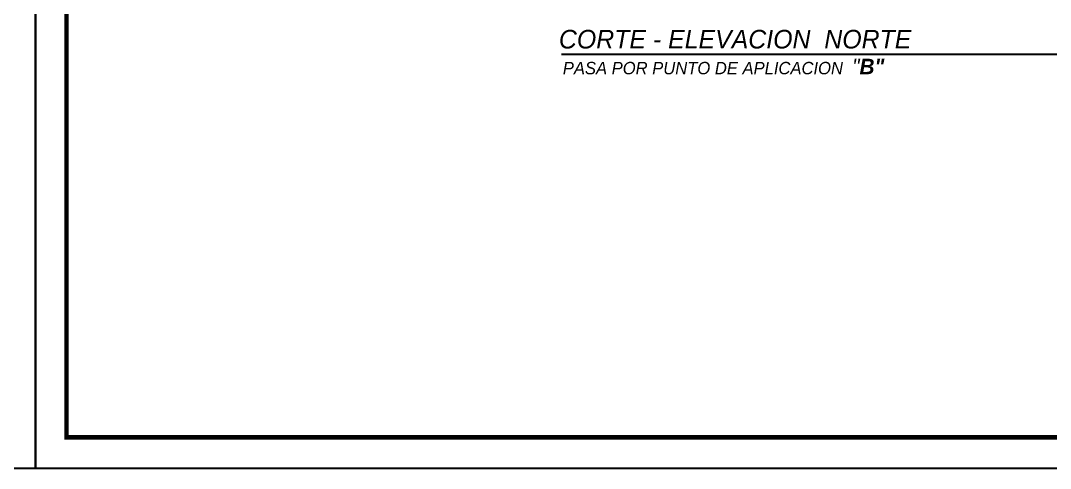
# Model space of a CAD drawing. Header units: millimetres. Extents: x 1217 to 2428, y 234 to 644.
# Drawn here: x 2038.04 to 2071.26, y 357.9 to 372.33 of the extents above; entities that cross this region are included whole.
import ezdxf

# ---------------------------------------------------------------- set-up
doc = ezdxf.new("R2010")
doc.units = ezdxf.units.MM
doc.layers.get('0').update_dxf_attribs({"lineweight": 5})
doc.layers.add('0.1', color=251, linetype='Continuous')
doc.styles.get("Standard").update_dxf_attribs({"font": 'arial.ttf'})

msp = doc.modelspace()

# ---------------------------------------------------------------- linework, layer by layer
at = {"layer": '0.1', "ltscale": 3}
for points in [[(1978.52436, 357.90321), (1978.52436, 447.90321), (2038.52436, 447.90321), (2038.52436, 357.90321), (1978.52436, 357.90321)], [(2038.52436, 357.90321), (2038.52436, 447.90321), (2098.52436, 447.90321), (2098.52436, 357.90321), (2038.52436, 357.90321)]]:
    msp.add_lwpolyline(points, dxfattribs=at)
at = {"layer": '0.1', "ltscale": 3, "const_width": 0.15}
msp.add_lwpolyline([(2039.52436, 358.90321), (2039.52436, 446.90321), (2097.52436, 446.90321), (2097.52436, 358.90321)], close=True, dxfattribs=at)
at = {"layer": '0.1', "ltscale": 3, "elevation": 0}
msp.add_lwpolyline([(2055.4878, 371.25525), (2074.31677, 371.25525)], dxfattribs=at)

# ---------------------------------------------------------------- texts
at = {"attachment_point": 5}
for s, insert, char_height, width in [('{\\fCentury Gothic|b0|i1|c0|p34;CORTE - ELEVACION  NORTE}', (2061.09133, 371.73269, 0), 0.6, 16.0948265), ('\\pxql;{\\fCentury Gothic|b0|i1|c0|p34;PASA POR PUNTO DE APLICACION  \\H1.25x;"\\fCentury Gothic|b1|i1|c0|p34;B"}', (2061.9713, 370.85191, 0), 0.4, 12.8758612)]:
    msp.add_mtext(s, dxfattribs=dict(at, insert=insert, char_height=char_height, width=width))

doc.saveas('drawing.dxf')
